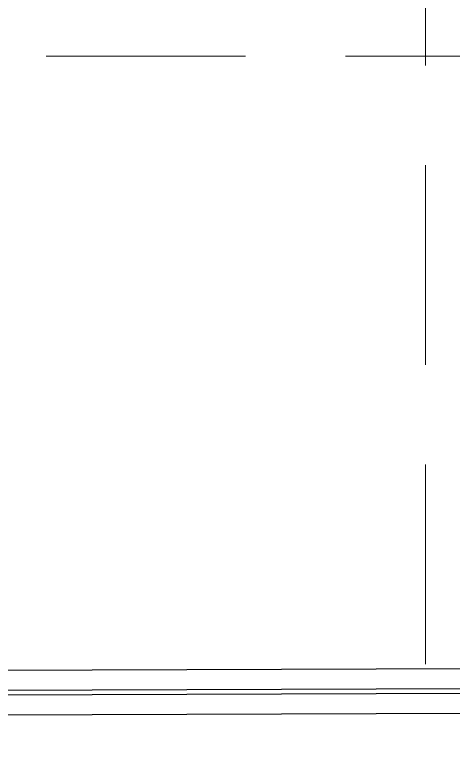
# Model space of a CAD drawing. Header units: inches. Extents: x -5337 to 1057, y 15227 to 19227.
# Drawn here: x -3782.2 to -3732.7, y 15950.9 to 16034 of the extents above; entities that cross this region are included whole.
import ezdxf

# ---------------------------------------------------------------- set-up
doc = ezdxf.new("R2010")
doc.units = ezdxf.units.IN
doc.header["$LTSCALE"] = 150
doc.header["$MEASUREMENT"] = 0
doc.linetypes.add('HIDDEN', pattern=[0.375, 0.25, -0.125])
doc.layers.add('grid', color=7, linetype='HIDDEN')
doc.layers.add('STORM', color=7, linetype='Continuous')

msp = doc.modelspace()

# ---------------------------------------------------------------- linework, layer by layer
at = {"layer": 'grid', "color": 252, "linetype": 'HIDDEN', "lineweight": 0, "ltscale": 0.6}
for p, q in [((-3735.894, 19121.984), (-3735.894, 15630.294)), ((-5229.907, 16029.294), (954.593, 16029.294))]:
    msp.add_line(p, q, dxfattribs=at)
at = {"layer": 'STORM', "color": 5}
for p, q in [((-4140.406, 15958.811), (-3723.099, 15960.249)), ((-4139.466, 15956.564), (-3723.025, 15957.999)), ((-4139.199, 15956.025), (-3723.007, 15957.459)), ((-4138.259, 15953.778), (-3722.933, 15955.209))]:
    msp.add_line(p, q, dxfattribs=at)

doc.saveas('drawing.dxf')
